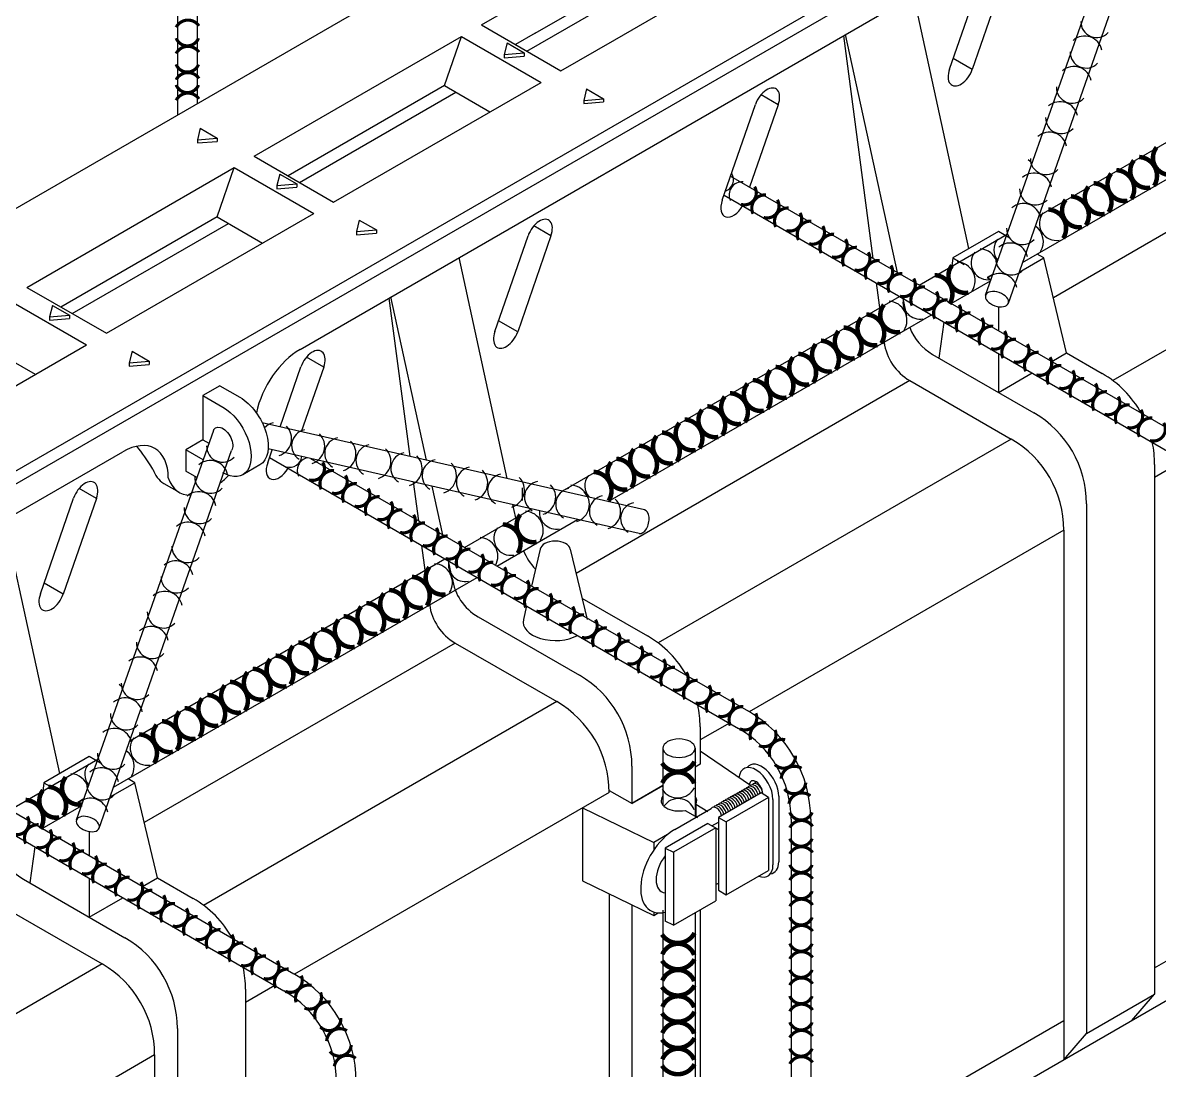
# Model space of a CAD drawing. Extents: x 134 to 282, y 157 to 239.
# Drawn here: x 247.58 to 269.23, y 201.89 to 221.85 of the extents above; entities that cross this region are included whole.
import ezdxf

# ---------------------------------------------------------------- set-up
doc = ezdxf.new("R2010")
doc.units = 0
doc.header["$LTSCALE"] = 0.75
doc.header["$MEASUREMENT"] = 0
doc.layers.get('0').update_dxf_attribs({"linetype": 'CONTINUOUS'})
for name, color, linetype in [('MATERIAL', 1, 'CONTINUOUS'), ('OBJECTS', 3, 'CONTINUOUS'), ('TRENCH', 4, 'CONTINUOUS')]:
    doc.layers.add(name, color=color, linetype=linetype)
doc.styles.add('STD', font='ITALICC')
doc.dimstyles.get("Standard").update_dxf_attribs({"dimtxt": 1.5, "dimasz": 1, "dimexe": 1, "dimexo": 0.125, "dimgap": 0.125, "dimtad": 0, "dimtih": 1, "dimtoh": 1, "dimdec": 4, "dimzin": 0, "dimdsep": 46, "dimlunit": 5, "dimtxsty": 'STD', "dimcen": 0.0625, "dimadec": 0, "dimazin": 0, "dimtfac": 1, "dimtdec": 4, "dimtofl": 0, "dimtmove": 0, "dimatfit": 3, "dimfxl": 0, "dimfrac": 2, "dimtolj": 1, "dimtzin": 0, "dimarcsym": 0})

msp = doc.modelspace()

# ---------------------------------------------------------------- linework, layer by layer
at = {"color": 7}
for p, q in [((260.486516, 207.727177), (260.386921, 207.669388)), ((259.77293, 207.314995), (259.183782, 206.973143)), ((259.774549, 207.314061), (259.1854, 206.972209))]:
    msp.add_line(p, q, dxfattribs=at)
at = {"layer": 'MATERIAL', "color": 7}
for p, q in [((250.523528, 222.630885), (250.523528, 220.089382)), ((250.898528, 222.630885), (250.898528, 220.305889)), ((261.063671, 218.927101), (270.062625, 213.731552)), ((260.938678, 218.566253), (269.875125, 213.406793)), ((252.278424, 213.566253), (261.214871, 208.406793)), ((253.062705, 213.546461), (261.402371, 208.731552)), ((243.743163, 208.927101), (252.742117, 203.731552)), ((243.61817, 208.566253), (252.554617, 203.406793)), ((262.214871, 206.674742), (262.214871, 181.812315)), ((262.589871, 206.674742), (262.589871, 181.812315))]:
    msp.add_line(p, q, dxfattribs=at)
for centre, radius, start, end in [((260.89292, 218.858389), 0.227263, 288.55571, 31.190866), ((261.28681, 218.56818), 0.252315, 86.195613, 205.224008), ((260.214871, 206.674742), 2.375, 0, 60), ((260.214871, 206.674742), 2, 0, 60), ((251.554617, 201.674742), 2.375, 0, 60), ((251.554617, 201.674742), 2, 0, 60)]:
    msp.add_arc(centre, radius, start, end, dxfattribs=at)
at = {"layer": 'OBJECTS', "color": 7}
for p, q in [((260.266313, 220.714382), (277.586822, 230.714382)), ((260.266313, 220.464382), (277.586822, 230.464382)), ((265.922839, 216.660524), (268.536399, 224.085006)), ((266.355804, 216.507295), (268.875845, 223.700309)), ((252.861725, 215.626841), (266.804877, 223.676924)), ((255.936186, 223.214382), (238.615678, 213.214382)), ((257.343478, 221.651882), (259.941554, 223.151882)), ((258.859022, 221.526882), (261.781858, 223.214382)), ((257.181098, 221.308132), (260.15806, 223.026882)), ((265.234647, 220.967643), (265.866654, 222.792211)), ((266.301218, 222.788935), (265.668174, 220.961459)), ((256.315073, 221.808132), (257.343478, 222.401882)), ((265.604263, 217.546249), (264.550652, 222.375446)), ((256.315073, 221.808132), (257.830617, 220.933132)), ((251.984946, 219.308132), (255.936186, 221.589382)), ((255.611427, 220.651882), (255.936186, 221.589382)), ((255.936186, 221.589382), (257.451731, 220.714382)), ((257.343478, 221.651882), (256.964592, 221.433132)), ((257.830617, 220.933132), (258.859022, 221.526882)), ((263.212059, 221.602609), (263.775825, 217.361238)), ((264.240489, 217.092964), (263.251614, 221.625446)), ((266.938335, 218.170029), (272.9419, 221.636189)), ((256.804341, 221.465612), (256.750214, 221.246862)), ((256.804341, 221.465612), (257.129101, 221.278112)), ((256.750214, 221.246862), (257.129101, 221.278112)), ((256.750214, 221.246862), (256.750214, 221.184362)), ((256.750214, 221.184362), (257.129101, 221.215612)), ((257.129101, 221.278112), (257.129101, 221.215612)), ((265.668174, 220.961459), (265.305113, 221.171073)), ((266.627789, 217.283628), (273.554272, 221.282636)), ((242.945805, 210.714382), (260.266313, 220.714382)), ((255.611427, 220.651882), (252.634465, 218.933132)), ((253.50049, 218.433132), (257.451731, 220.714382)), ((255.611427, 220.651882), (256.477452, 220.151882)), ((242.945805, 210.464382), (260.266313, 220.464382)), ((252.850971, 218.808132), (255.827933, 220.526882)), ((258.319885, 220.590612), (258.265759, 220.371862)), ((258.319885, 220.590612), (258.644645, 220.403112)), ((261.971091, 220.288935), (261.643188, 220.47825)), ((258.265759, 220.371862), (258.644645, 220.403112)), ((258.265759, 220.371862), (258.265759, 220.309362)), ((258.265759, 220.309362), (258.644645, 220.340612)), ((258.644645, 220.403112), (258.644645, 220.340612)), ((260.90452, 218.467643), (261.536527, 220.292211)), ((261.971091, 220.288935), (261.426735, 218.717485)), ((273.139348, 220.032132), (267.213635, 216.61092)), ((250.95867, 219.840612), (250.904543, 219.621862)), ((250.95867, 219.840612), (251.283429, 219.653112)), ((250.904543, 219.621862), (251.283429, 219.653112)), ((250.904543, 219.621862), (250.904543, 219.559362)), ((250.904543, 219.559362), (251.283429, 219.590612)), ((251.283429, 219.653112), (251.283429, 219.590612)), ((251.984946, 219.308132), (253.50049, 218.433132)), ((247.654819, 216.808132), (251.606059, 219.089382)), ((251.2813, 218.151882), (251.606059, 219.089382)), ((251.606059, 219.089382), (253.121604, 218.214382)), ((252.474214, 218.965612), (252.420087, 218.746862)), ((252.474214, 218.965612), (252.798974, 218.778112)), ((252.420087, 218.746862), (252.798974, 218.778112)), ((252.420087, 218.746862), (252.420087, 218.684362)), ((252.420087, 218.684362), (252.798974, 218.715612)), ((252.798974, 218.778112), (252.798974, 218.715612)), ((275.071277, 218.916733), (268.34494, 215.03328)), ((251.2813, 218.151882), (248.304338, 216.433132)), ((249.170363, 215.933132), (253.121604, 218.214382)), ((251.2813, 218.151882), (252.147325, 217.651882)), ((253.989758, 218.090612), (253.935632, 217.871862)), ((253.989758, 218.090612), (254.314518, 217.903112)), ((248.520844, 216.308132), (251.497806, 218.026882)), ((253.935632, 217.871862), (254.314518, 217.903112)), ((253.935632, 217.871862), (253.935632, 217.809362)), ((253.935632, 217.809362), (254.314518, 217.840612)), ((254.314518, 217.903112), (254.314518, 217.840612)), ((257.640964, 217.788935), (257.313061, 217.97825)), ((266.166112, 217.870632), (265.300086, 217.370632)), ((266.382618, 217.745632), (266.166112, 217.870632)), ((256.574393, 215.967643), (257.2064, 217.792211)), ((257.640964, 217.788935), (257.00792, 215.961459)), ((264.656646, 216.852695), (266.330724, 217.819225)), ((267.032137, 217.370632), (266.90531, 217.443856)), ((256.809099, 213.164603), (255.890398, 217.375446)), ((265.300086, 217.370632), (265.277781, 217.211308)), ((265.300086, 217.370632), (265.516593, 217.245632)), ((266.563472, 217.100049), (267.032137, 217.370632)), ((267.46515, 215.558132), (267.032137, 217.370632)), ((266.064067, 217.061717), (265.949605, 216.995632)), ((265.949605, 216.995632), (266.025399, 216.951873)), ((247.654819, 216.808132), (249.170363, 215.933132)), ((263.838165, 216.892233), (263.987813, 215.766396)), ((265.269018, 216.499142), (266.018315, 216.931749)), ((247.275932, 216.589382), (248.791477, 215.714382)), ((254.551805, 216.602609), (254.9526, 213.587312)), ((255.269971, 213.515049), (254.59136, 216.625446)), ((257.855866, 212.926263), (264.281646, 216.636189)), ((264.420825, 216.266396), (264.348576, 216.597547)), ((248.144087, 216.465612), (248.08996, 216.246862)), ((248.144087, 216.465612), (248.468847, 216.278112)), ((266.166112, 216.441065), (266.166112, 215.981205)), ((248.08996, 216.246862), (248.468847, 216.278112)), ((248.08996, 216.246862), (248.08996, 216.184362)), ((248.08996, 216.184362), (248.468847, 216.215612)), ((248.468847, 216.278112), (248.468847, 216.215612)), ((257.00792, 215.961459), (256.644859, 216.171073)), ((258.734214, 212.726271), (264.894018, 216.282636)), ((265.128789, 216.147091), (265.032929, 215.462376)), ((244.840236, 213.433132), (248.791477, 215.714382)), ((246.951173, 215.651882), (247.817198, 215.151882)), ((249.659631, 215.590612), (249.605505, 215.371862)), ((249.659631, 215.590612), (249.984391, 215.403112)), ((253.310837, 215.288935), (252.982934, 215.47825)), ((264.912107, 215.532132), (266.844036, 214.416733)), ((266.166112, 215.548192), (266.166112, 214.808132)), ((267.182022, 215.394669), (267.46515, 215.558132)), ((267.46515, 215.558132), (268.143074, 215.166733)), ((249.605505, 215.371862), (249.984391, 215.403112)), ((249.605505, 215.371862), (249.605505, 215.309362)), ((249.605505, 215.309362), (249.984391, 215.340612)), ((249.984391, 215.403112), (249.984391, 215.340612)), ((252.480677, 214.150148), (252.876273, 215.292211)), ((253.310837, 215.288935), (252.884506, 214.058199)), ((264.479094, 215.032132), (258.118488, 211.359835)), ((264.479094, 215.032132), (266.411023, 213.916733)), ((266.166112, 214.808132), (266.807022, 215.178162)), ((251.335427, 214.933132), (251.010667, 214.745632)), ((251.335427, 214.933132), (251.714313, 214.714382)), ((251.010667, 214.745632), (251.010667, 213.901882)), ((251.010667, 214.745632), (251.389553, 214.526882)), ((259.423843, 212.569248), (252.14105, 214.227478)), ((248.602331, 206.660524), (251.215891, 214.085006)), ((251.010667, 213.901882), (250.685907, 213.714382)), ((251.010667, 213.901882), (251.123003, 213.837025)), ((259.321588, 212.121497), (252.254033, 213.730571)), ((266.411023, 213.916733), (259.684686, 210.03328)), ((246.139274, 211.745632), (249.484368, 213.676924)), ((249.035295, 206.507295), (251.555337, 213.700309)), ((250.685907, 213.714382), (250.685907, 213.308132)), ((251.012804, 213.525648), (250.685907, 213.714382)), ((252.244266, 213.467643), (252.329398, 213.713413)), ((269.701453, 213.507062), (269.143074, 213.184682)), ((250.893423, 213.188323), (250.685907, 213.308132)), ((252.097045, 213.42647), (251.772286, 213.23897)), ((269.143074, 213.434682), (269.143074, 203.339382)), ((250.26539, 213.074204), (250.560674, 212.903722)), ((255.017177, 213.101485), (255.115571, 212.361238)), ((248.98071, 212.788935), (248.652807, 212.97825)), ((255.580235, 212.092964), (255.37813, 213.019306)), ((247.914139, 210.967643), (248.546146, 212.792211)), ((248.98071, 212.788935), (248.347666, 210.961459)), ((257.077872, 211.932688), (256.917251, 212.668894)), ((267.844036, 212.684682), (267.844036, 202.589382)), ((255.996392, 211.852695), (257.270708, 212.588422)), ((248.283755, 207.546249), (247.230144, 212.375446)), ((256.608764, 211.499142), (258.149078, 212.388443)), ((267.411023, 212.184682), (261.416199, 208.723568)), ((267.411023, 212.184682), (267.411023, 202.089382)), ((255.177911, 211.892233), (255.327558, 210.766396)), ((257.436491, 211.819889), (257.268362, 211.118323)), ((258.008237, 211.819889), (258.328958, 210.481589)), ((249.617827, 208.170029), (255.621392, 211.636189)), ((255.760571, 211.266396), (255.688322, 211.597547)), ((248.347666, 210.961459), (247.984605, 211.171073)), ((249.307281, 207.283628), (256.233764, 211.282636)), ((257.177204, 210.73794), (257.11577, 210.481589)), ((258.231243, 210.889331), (259.48282, 210.166733)), ((256.251853, 210.532132), (258.183782, 209.416733)), ((255.81884, 210.032132), (249.893127, 206.61092)), ((255.81884, 210.032132), (257.750769, 208.916733)), ((257.750769, 208.916733), (251.024432, 205.03328)), ((261.041199, 208.507062), (260.48282, 208.184682)), ((260.48282, 208.434682), (260.48282, 207.723143)), ((259.774549, 208.027963), (259.774549, 206.942274)), ((260.386921, 208.027963), (260.386921, 206.735427)), ((261.443542, 207.318652), (260.484898, 207.972757)), ((247.336138, 206.852695), (249.010216, 207.819225)), ((248.845603, 207.870632), (247.979578, 207.370632)), ((249.06211, 207.745632), (248.845603, 207.870632)), ((259.183782, 207.684682), (259.183782, 206.97127)), ((249.711629, 207.370632), (249.584802, 207.443856)), ((247.979578, 207.370632), (247.957273, 207.211308)), ((247.979578, 207.370632), (248.196084, 207.245632)), ((249.242964, 207.100049), (249.711629, 207.370632)), ((250.144642, 205.558132), (249.711629, 207.370632)), ((248.743559, 207.061717), (248.629097, 206.995632)), ((258.750769, 207.184682), (252.755945, 203.723568)), ((258.750769, 207.223143), (259.1854, 206.972209)), ((261.645529, 207.180831), (260.830995, 206.71056)), ((261.783373, 207.086777), (260.98137, 206.62374)), ((261.783373, 207.086777), (261.645529, 207.180831)), ((261.676541, 207.166141), (261.676541, 207.159672)), ((261.783373, 207.086777), (261.783373, 205.697667)), ((261.871396, 207.053641), (261.871396, 205.803641)), ((261.97965, 207.116141), (261.97965, 205.866141)), ((247.94851, 206.499142), (248.697807, 206.931749)), ((248.629097, 206.995632), (248.704891, 206.951873)), ((258.242598, 206.893158), (258.242598, 205.504048)), ((258.242598, 206.893158), (259.59875, 206.230641)), ((259.999752, 206.478652), (260.695788, 206.880509)), ((260.199205, 206.843805), (260.431612, 206.709625)), ((260.399706, 206.959564), (260.399706, 206.728046)), ((260.399706, 206.959564), (260.632112, 206.825384)), ((260.630494, 206.594801), (259.815959, 206.124529)), ((260.630494, 206.594801), (260.830995, 206.479041)), ((260.709394, 206.549248), (260.830995, 206.619454)), ((260.830995, 206.71056), (260.98137, 206.62374)), ((260.830995, 206.71056), (260.830995, 205.321449)), ((260.98137, 206.62374), (260.98137, 205.23463)), ((248.845603, 206.441065), (248.845603, 205.981205)), ((259.86429, 206.383951), (259.59875, 206.230641)), ((260.780869, 206.507981), (259.978866, 206.044944)), ((260.780869, 206.507981), (260.780869, 205.118871)), ((247.808281, 206.147091), (247.712421, 205.462376)), ((259.59875, 206.230641), (259.59875, 206.087131)), ((259.815959, 206.124529), (259.815959, 204.735418)), ((259.815959, 206.124529), (259.978866, 206.044944)), ((259.978866, 206.044944), (259.978866, 204.655834)), ((247.591599, 205.532132), (249.523528, 204.416733)), ((248.845603, 205.548192), (248.845603, 204.808132)), ((249.861514, 205.394669), (250.144642, 205.558132)), ((250.144642, 205.558132), (250.822566, 205.166733)), ((258.242598, 205.504048), (259.59875, 204.841531)), ((260.98137, 205.23463), (261.783373, 205.697667)), ((260.780869, 205.429631), (260.830995, 205.45857)), ((260.830995, 205.321449), (260.98137, 205.23463)), ((248.845603, 204.808132), (249.486514, 205.178162)), ((258.750769, 205.255649), (258.750769, 197.089382)), ((259.978866, 204.655834), (260.780869, 205.118871)), ((247.158586, 205.032132), (249.090515, 203.916733)), ((259.183782, 205.044111), (259.183782, 197.589382)), ((259.59875, 204.907136), (259.59875, 204.841531)), ((259.59875, 204.841531), (259.684293, 204.890919)), ((259.774549, 204.94116), (259.774549, 186.618499)), ((260.386921, 204.889556), (260.386921, 186.618499)), ((260.48282, 204.944923), (260.48282, 198.339382)), ((259.978866, 204.655834), (259.815959, 204.735418)), ((269.143074, 203.842076), (270.875125, 204.842076)), ((270.875125, 204.089382), (262.589871, 199.305889)), ((249.090515, 203.916733), (242.364178, 200.03328)), ((252.380945, 203.507062), (251.822566, 203.184682)), ((251.822566, 203.434682), (251.822566, 193.339382)), ((267.844036, 202.589382), (269.143074, 203.339382)), ((268.710061, 202.839382), (269.143074, 203.339382)), ((250.523528, 202.684682), (250.523528, 192.589382)), ((262.589871, 200.058583), (267.411023, 202.842076)), ((267.411023, 202.089382), (267.844036, 202.589382)), ((250.090515, 202.184682), (244.095691, 198.723568)), ((250.090515, 202.184682), (250.090515, 192.089382))]:
    msp.add_line(p, q, dxfattribs=at)
for points, const_width in [([(250.934282, 221.789301, 0.571711), (250.50019, 221.763349, 0.509663)], 0.060136), ([(250.925552, 221.555867, -0.688836), (250.500875, 221.557486, -0.509663)], 0.060136), ([(250.934282, 221.289301, 0.571711), (250.50019, 221.263349, 0.509663)], 0.060136), ([(250.925552, 221.055867, -0.688836), (250.500875, 221.057486, -0.509663)], 0.060136), ([(250.934282, 220.789301, 0.571711), (250.50019, 220.763349, 0.509663)], 0.060136), ([(250.925552, 220.664863, -0.688836), (250.500875, 220.666482, -0.509663)], 0.060136), ([(250.934282, 220.398298, 0.571711), (250.50019, 220.372345, 0.509663)], 0.060136), ([(269.179915, 219.476393, 0.688836), (269.491682, 218.958127, 0.509663)], 0.085644), ([(268.746903, 219.226393, 0.688836), (269.058669, 218.708127, 0.509663)], 0.085644), ([(268.847495, 219.292622, -0.571711), (269.132405, 218.742726, -0.509663)], 0.085644), ([(268.31389, 218.976393, 0.688836), (268.625657, 218.458127, 0.509663)], 0.085644), ([(268.414482, 219.042622, -0.571711), (268.699392, 218.492726, -0.509663)], 0.085644), ([(261.520344, 218.726087, -0.688836), (261.259294, 218.391116, -0.509663)], 0.060136), ([(267.880877, 218.726393, 0.688836), (268.192644, 218.208127, 0.509663)], 0.085644), ([(267.981469, 218.792622, -0.571711), (268.26638, 218.242726, -0.509663)], 0.085644), ([(261.736564, 218.569939, 0.571711), (261.491567, 218.210654, 0.509663)], 0.060136), ([(261.953357, 218.476087, -0.688836), (261.692307, 218.141116, -0.509663)], 0.060136), ([(267.447864, 218.476393, 0.688836), (267.759631, 217.958127, 0.509663)], 0.085644), ([(267.548457, 218.542622, -0.571711), (267.833367, 217.992726, -0.509663)], 0.085644), ([(262.169577, 218.319939, 0.571711), (261.92458, 217.960654, 0.509663)], 0.060136), ([(267.115444, 218.292622, -0.571711), (267.400354, 217.742726, -0.509663)], 0.085644), ([(262.38637, 218.226087, -0.688836), (262.12532, 217.891116, -0.509663)], 0.060136), ([(262.60259, 218.069939, 0.571711), (262.357592, 217.710654, 0.509663)], 0.060136), ([(262.819383, 217.976087, -0.688836), (262.558332, 217.641116, -0.509663)], 0.060136), ([(263.035602, 217.819939, 0.571711), (262.790605, 217.460654, 0.509663)], 0.060136), ([(263.252395, 217.726087, -0.688836), (262.991345, 217.391116, -0.509663)], 0.060136), ([(263.468615, 217.569939, 0.571711), (263.223618, 217.210654, 0.509663)], 0.060136), ([(263.685408, 217.476087, -0.688836), (263.424358, 217.141116, -0.509663)], 0.060136), ([(263.901628, 217.319939, 0.571711), (263.65663, 216.960654, 0.509663)], 0.060136), ([(264.118421, 217.226087, -0.688836), (263.85737, 216.891116, -0.509663)], 0.060136), ([(265.282801, 217.226393, 0.688836), (265.594568, 216.708127, 0.509663)], 0.085644), ([(264.334641, 217.069939, 0.571711), (264.089643, 216.710654, 0.509663)], 0.060136), ([(264.551433, 216.976087, -0.688836), (264.290383, 216.641116, -0.509663)], 0.060136), ([(264.95038, 217.042622, -0.571711), (265.235291, 216.492726, -0.509663)], 0.085644), ([(264.767653, 216.819939, 0.571711), (264.522656, 216.460654, 0.509663)], 0.060136), ([(264.984446, 216.726087, -0.688836), (264.723396, 216.391116, -0.509663)], 0.060136), ([(265.200666, 216.569939, 0.571711), (264.955668, 216.210654, 0.509663)], 0.060136), ([(263.651342, 216.292622, -0.571711), (263.936253, 215.742726, -0.509663)], 0.085644), ([(263.983763, 216.476393, 0.688836), (264.29553, 215.958127, 0.509663)], 0.085644), ([(265.417459, 216.476087, -0.688836), (265.156408, 216.141116, -0.509663)], 0.060136), ([(265.633679, 216.319939, 0.571711), (265.388681, 215.960654, 0.509663)], 0.060136), ([(263.55075, 216.226393, 0.688836), (263.862517, 215.708127, 0.509663)], 0.085644), ([(265.850471, 216.226087, -0.688836), (265.589421, 215.891116, -0.509663)], 0.060136), ([(263.117737, 215.976393, 0.688836), (263.429504, 215.458127, 0.509663)], 0.085644), ([(263.21833, 216.042622, -0.571711), (263.50324, 215.492726, -0.509663)], 0.085644), ([(266.066691, 216.069939, 0.571711), (265.821694, 215.710654, 0.509663)], 0.060136), ([(266.283484, 215.976087, -0.688836), (266.022434, 215.641116, -0.509663)], 0.060136), ([(262.684725, 215.726393, 0.688836), (262.996491, 215.208127, 0.509663)], 0.085644), ([(262.785317, 215.792622, -0.571711), (263.070227, 215.242726, -0.509663)], 0.085644), ([(266.499704, 215.819939, 0.571711), (266.254707, 215.460654, 0.509663)], 0.060136), ([(266.716497, 215.726087, -0.688836), (266.455447, 215.391116, -0.509663)], 0.060136), ([(262.251712, 215.476393, 0.688836), (262.563479, 214.958127, 0.509663)], 0.085644), ([(262.352304, 215.542622, -0.571711), (262.637214, 214.992726, -0.509663)], 0.085644), ([(266.932717, 215.569939, 0.571711), (266.687719, 215.210654, 0.509663)], 0.060136), ([(267.14951, 215.476087, -0.688836), (266.888459, 215.141116, -0.509663)], 0.060136), ([(261.818699, 215.226393, 0.688836), (262.130466, 214.708127, 0.509663)], 0.085644), ([(261.919292, 215.292622, -0.571711), (262.204202, 214.742726, -0.509663)], 0.085644), ([(267.365729, 215.319939, 0.571711), (267.120732, 214.960654, 0.509663)], 0.060136), ([(267.582522, 215.226087, -0.688836), (267.321472, 214.891116, -0.509663)], 0.060136), ([(261.486279, 215.042622, -0.571711), (261.771189, 214.492726, -0.509663)], 0.085644), ([(267.798742, 215.069939, 0.571711), (267.553745, 214.710654, 0.509663)], 0.060136), ([(261.053266, 214.792622, -0.571711), (261.338176, 214.242726, -0.509663)], 0.085644), ([(261.385687, 214.976393, 0.688836), (261.697453, 214.458127, 0.509663)], 0.085644), ([(268.015535, 214.976087, -0.688836), (267.754485, 214.641116, -0.509663)], 0.060136), ([(268.231755, 214.819939, 0.571711), (267.986757, 214.460654, 0.509663)], 0.060136), ([(260.952674, 214.726393, 0.688836), (261.264441, 214.208127, 0.509663)], 0.085644), ([(268.448548, 214.726087, -0.688836), (268.187497, 214.391116, -0.509663)], 0.060136), ([(268.664768, 214.569939, 0.571711), (268.41977, 214.210654, 0.509663)], 0.060136), ([(260.519661, 214.476393, 0.688836), (260.831428, 213.958127, 0.509663)], 0.085644), ([(260.620253, 214.542622, -0.571711), (260.905164, 213.992726, -0.509663)], 0.085644), ([(268.88156, 214.476087, -0.688836), (268.62051, 214.141116, -0.509663)], 0.060136), ([(260.086649, 214.226393, 0.688836), (260.398415, 213.708127, 0.509663)], 0.085644), ([(260.187241, 214.292622, -0.571711), (260.472151, 213.742726, -0.509663)], 0.085644), ([(269.09778, 214.319939, 0.571711), (268.852783, 213.960654, 0.509663)], 0.060136), ([(269.314573, 214.226087, -0.688836), (269.053523, 213.891116, -0.509663)], 0.060136), ([(259.653636, 213.976393, 0.688836), (259.965403, 213.458127, 0.509663)], 0.085644), ([(259.754228, 214.042622, -0.571711), (260.039138, 213.492726, -0.509663)], 0.085644), ([(259.220623, 213.726393, 0.688836), (259.53239, 213.208127, 0.509663)], 0.085644), ([(259.321215, 213.792622, -0.571711), (259.606126, 213.242726, -0.509663)], 0.085644), ([(253.293103, 213.476087, -0.688836), (253.032053, 213.141116, -0.509663)], 0.060136), ([(258.78761, 213.476393, 0.688836), (259.099377, 212.958127, 0.509663)], 0.085644), ([(258.888203, 213.542622, -0.571711), (259.173113, 212.992726, -0.509663)], 0.085644), ([(253.509323, 213.319939, 0.571711), (253.264326, 212.960654, 0.509663)], 0.060136), ([(258.45519, 213.292622, -0.571711), (258.7401, 212.742726, -0.509663)], 0.085644), ([(253.726116, 213.226087, -0.688836), (253.465066, 212.891116, -0.509663)], 0.060136), ([(253.942336, 213.069939, 0.571711), (253.697338, 212.710654, 0.509663)], 0.060136), ([(254.159129, 212.976087, -0.688836), (253.898078, 212.641116, -0.509663)], 0.060136), ([(254.375348, 212.819939, 0.571711), (254.130351, 212.460654, 0.509663)], 0.060136), ([(254.592141, 212.726087, -0.688836), (254.331091, 212.391116, -0.509663)], 0.060136), ([(254.808361, 212.569939, 0.571711), (254.563364, 212.210654, 0.509663)], 0.060136), ([(255.025154, 212.476087, -0.688836), (254.764104, 212.141116, -0.509663)], 0.060136), ([(257.05556, 212.476393, 0.688836), (257.367326, 211.958127, 0.509663)], 0.085644), ([(255.241374, 212.319939, 0.571711), (254.996376, 211.960654, 0.509663)], 0.060136), ([(255.458167, 212.226087, -0.688836), (255.197116, 211.891116, -0.509663)], 0.060136), ([(256.723139, 212.292622, -0.571711), (257.008049, 211.742726, -0.509663)], 0.085644), ([(255.674387, 212.069939, 0.571711), (255.429389, 211.710654, 0.509663)], 0.060136), ([(255.891179, 211.976087, -0.688836), (255.630129, 211.641116, -0.509663)], 0.060136), ([(256.107399, 211.819939, 0.571711), (255.862402, 211.460654, 0.509663)], 0.060136), ([(256.324192, 211.726087, -0.688836), (256.063142, 211.391116, -0.509663)], 0.060136), ([(256.540412, 211.569939, 0.571711), (256.295414, 211.210654, 0.509663)], 0.060136), ([(255.323509, 211.476393, 0.688836), (255.635276, 210.958127, 0.509663)], 0.085644), ([(256.757205, 211.476087, -0.688836), (256.496154, 211.141116, -0.509663)], 0.060136), ([(256.973425, 211.319939, 0.571711), (256.728427, 210.960654, 0.509663)], 0.060136), ([(254.890496, 211.226393, 0.688836), (255.202263, 210.708127, 0.509663)], 0.085644), ([(254.991088, 211.292622, -0.571711), (255.275999, 210.742726, -0.509663)], 0.085644), ([(257.190217, 211.226087, -0.688836), (256.929167, 210.891116, -0.509663)], 0.060136), ([(254.457483, 210.976393, 0.688836), (254.76925, 210.458127, 0.509663)], 0.085644), ([(254.558076, 211.042622, -0.571711), (254.842986, 210.492726, -0.509663)], 0.085644), ([(257.406437, 211.069939, 0.571711), (257.16144, 210.710654, 0.509663)], 0.060136), ([(257.62323, 210.976087, -0.688836), (257.36218, 210.641116, -0.509663)], 0.060136), ([(254.024471, 210.726393, 0.688836), (254.336237, 210.208127, 0.509663)], 0.085644), ([(254.125063, 210.792622, -0.571711), (254.409973, 210.242726, -0.509663)], 0.085644), ([(257.83945, 210.819939, 0.571711), (257.594453, 210.460654, 0.509663)], 0.060136), ([(258.056243, 210.726087, -0.688836), (257.795193, 210.391116, -0.509663)], 0.060136), ([(253.591458, 210.476393, 0.688836), (253.903225, 209.958127, 0.509663)], 0.085644), ([(253.69205, 210.542622, -0.571711), (253.97696, 209.992726, -0.509663)], 0.085644), ([(258.272463, 210.569939, 0.571711), (258.027465, 210.210654, 0.509663)], 0.060136), ([(258.489256, 210.476087, -0.688836), (258.228205, 210.141116, -0.509663)], 0.060136), ([(253.158445, 210.226393, 0.688836), (253.470212, 209.708127, 0.509663)], 0.085644), ([(253.259038, 210.292622, -0.571711), (253.543948, 209.742726, -0.509663)], 0.085644), ([(258.705475, 210.319939, 0.571711), (258.460478, 209.960654, 0.509663)], 0.060136), ([(252.826025, 210.042622, -0.571711), (253.110935, 209.492726, -0.509663)], 0.085644), ([(258.922268, 210.226087, -0.688836), (258.661218, 209.891116, -0.509663)], 0.060136), ([(259.138488, 210.069939, 0.571711), (258.893491, 209.710654, 0.509663)], 0.060136), ([(252.393012, 209.792622, -0.571711), (252.677922, 209.242726, -0.509663)], 0.085644), ([(252.725433, 209.976393, 0.688836), (253.037199, 209.458127, 0.509663)], 0.085644), ([(259.355281, 209.976087, -0.688836), (259.094231, 209.641116, -0.509663)], 0.060136), ([(259.571501, 209.819939, 0.571711), (259.326503, 209.460654, 0.509663)], 0.060136), ([(252.29242, 209.726393, 0.688836), (252.604187, 209.208127, 0.509663)], 0.085644), ([(259.788294, 209.726087, -0.688836), (259.527243, 209.391116, -0.509663)], 0.060136), ([(251.859407, 209.476393, 0.688836), (252.171174, 208.958127, 0.509663)], 0.085644), ([(251.959999, 209.542622, -0.571711), (252.24491, 208.992726, -0.509663)], 0.085644), ([(260.004514, 209.569939, 0.571711), (259.759516, 209.210654, 0.509663)], 0.060136), ([(260.221306, 209.476087, -0.688836), (259.960256, 209.141116, -0.509663)], 0.060136), ([(251.426394, 209.226393, 0.688836), (251.738161, 208.708127, 0.509663)], 0.085644), ([(251.526987, 209.292622, -0.571711), (251.811897, 208.742726, -0.509663)], 0.085644), ([(260.437526, 209.319939, 0.571711), (260.192529, 208.960654, 0.509663)], 0.060136), ([(260.654319, 209.226087, -0.688836), (260.393269, 208.891116, -0.509663)], 0.060136), ([(250.993382, 208.976393, 0.688836), (251.305149, 208.458127, 0.509663)], 0.085644), ([(251.093974, 209.042622, -0.571711), (251.378884, 208.492726, -0.509663)], 0.085644), ([(260.870539, 209.069939, 0.571711), (260.625541, 208.710654, 0.509663)], 0.060136), ([(261.087332, 208.976087, -0.688836), (260.826281, 208.641116, -0.509663)], 0.060136), ([(250.560369, 208.726393, 0.688836), (250.872136, 208.208127, 0.509663)], 0.085644), ([(250.660961, 208.792622, -0.571711), (250.945871, 208.242726, -0.509663)], 0.085644), ([(261.303552, 208.819939, 0.571711), (261.058554, 208.460654, 0.509663)], 0.060136), ([(250.227949, 208.542622, -0.571711), (250.512859, 207.992726, -0.509663)], 0.085644), ([(261.544373, 208.693783, -0.688836), (261.240485, 208.397126, -0.509663)], 0.060136), ([(261.73753, 208.50987, 0.571711), (261.446265, 208.186955, 0.509663)], 0.060136), ([(249.794936, 208.292622, -0.571711), (250.079846, 207.742726, -0.509663)], 0.085644), ([(250.127356, 208.476393, 0.688836), (250.439123, 207.958127, 0.509663)], 0.085644), ([(261.91028, 208.374999, -0.688836), (261.606392, 208.078343, -0.509663)], 0.060136), ([(262.103437, 208.191087, 0.571711), (261.812172, 207.868172, 0.509663)], 0.060136), ([(262.299207, 207.885486, -0.688836), (261.909953, 207.715679, -0.509663)], 0.060136), ([(259.756935, 207.744822, 0.571711), (260.375614, 207.773031, 0.509663)], 0.085644), ([(262.414712, 207.645087, 0.571711), (262.027963, 207.446252, 0.509663)], 0.060136), ([(248.395306, 207.476393, 0.688836), (248.707072, 206.958127, 0.509663)], 0.085644), ([(259.763995, 207.365052, -0.688836), (260.36871, 207.354187, -0.509663)], 0.085644), ([(247.962293, 207.226393, 0.688836), (248.27406, 206.708127, 0.509663)], 0.085644), ([(248.062885, 207.292622, -0.571711), (248.347795, 206.742726, -0.509663)], 0.085644), ([(262.495449, 207.372503, -0.688836), (262.088934, 207.249625, -0.509663)], 0.060136), ([(247.629872, 207.042622, -0.571711), (247.914783, 206.492726, -0.509663)], 0.085644), ([(262.581897, 207.120193, 0.571711), (262.174459, 206.968195, 0.509663)], 0.060136), ([(262.616895, 206.805867, -0.688836), (262.192218, 206.807486, -0.509663)], 0.060136), ([(247.663938, 206.726087, -0.688836), (247.402888, 206.391116, -0.509663)], 0.060136), ([(247.880158, 206.569939, 0.571711), (247.63516, 206.210654, 0.509663)], 0.060136), ([(262.625625, 206.539301, 0.571711), (262.191533, 206.513349, 0.509663)], 0.060136), ([(248.096951, 206.476087, -0.688836), (247.8359, 206.141116, -0.509663)], 0.060136), ([(248.313171, 206.319939, 0.571711), (248.068173, 205.960654, 0.509663)], 0.060136), ([(248.529963, 206.226087, -0.688836), (248.268913, 205.891116, -0.509663)], 0.060136), ([(262.625625, 206.039301, 0.571711), (262.191533, 206.013349, 0.509663)], 0.060136), ([(262.616895, 206.305867, -0.688836), (262.192218, 206.307486, -0.509663)], 0.060136), ([(248.746183, 206.069939, 0.571711), (248.501186, 205.710654, 0.509663)], 0.060136), ([(248.962976, 205.976087, -0.688836), (248.701926, 205.641116, -0.509663)], 0.060136), ([(249.179196, 205.819939, 0.571711), (248.934199, 205.460654, 0.509663)], 0.060136), ([(249.395989, 205.726087, -0.688836), (249.134939, 205.391116, -0.509663)], 0.060136), ([(262.616895, 205.805867, -0.688836), (262.192218, 205.807486, -0.509663)], 0.060136), ([(249.612209, 205.569939, 0.571711), (249.367211, 205.210654, 0.509663)], 0.060136), ([(249.829001, 205.476087, -0.688836), (249.567951, 205.141116, -0.509663)], 0.060136), ([(262.625625, 205.539301, 0.571711), (262.191533, 205.513349, 0.509663)], 0.060136), ([(250.045221, 205.319939, 0.571711), (249.800224, 204.960654, 0.509663)], 0.060136), ([(262.616895, 205.305867, -0.688836), (262.192218, 205.307486, -0.509663)], 0.060136), ([(250.262014, 205.226087, -0.688836), (250.000964, 204.891116, -0.509663)], 0.060136), ([(250.478234, 205.069939, 0.571711), (250.233237, 204.710654, 0.509663)], 0.060136), ([(262.625625, 205.039301, 0.571711), (262.191533, 205.013349, 0.509663)], 0.060136), ([(250.695027, 204.976087, -0.688836), (250.433977, 204.641116, -0.509663)], 0.060136), ([(250.911247, 204.819939, 0.571711), (250.666249, 204.460654, 0.509663)], 0.060136), ([(251.12804, 204.726087, -0.688836), (250.866989, 204.391116, -0.509663)], 0.060136), ([(262.625625, 204.539301, 0.571711), (262.191533, 204.513349, 0.509663)], 0.060136), ([(262.616895, 204.805867, -0.688836), (262.192218, 204.807486, -0.509663)], 0.060136), ([(251.34426, 204.569939, 0.571711), (251.099262, 204.210654, 0.509663)], 0.060136), ([(251.561052, 204.476087, -0.688836), (251.300002, 204.141116, -0.509663)], 0.060136), ([(259.756935, 204.479558, 0.571711), (260.375614, 204.507766, 0.509663)], 0.085644), ([(251.777272, 204.319939, 0.571711), (251.532275, 203.960654, 0.509663)], 0.060136), ([(251.994065, 204.226087, -0.688836), (251.733015, 203.891116, -0.509663)], 0.060136), ([(259.763995, 204.099787, -0.688836), (260.36871, 204.088923, -0.509663)], 0.085644), ([(262.616895, 204.305867, -0.688836), (262.192218, 204.307486, -0.509663)], 0.060136), ([(252.210285, 204.069939, 0.571711), (251.965287, 203.710654, 0.509663)], 0.060136), ([(252.427078, 203.976087, -0.688836), (252.166027, 203.641116, -0.509663)], 0.060136), ([(259.756935, 203.979558, 0.571711), (260.375614, 204.007766, 0.509663)], 0.085644), ([(262.625625, 204.039301, 0.571711), (262.191533, 204.013349, 0.509663)], 0.060136), ([(252.643298, 203.819939, 0.571711), (252.3983, 203.460654, 0.509663)], 0.060136), ([(259.763995, 203.599787, -0.688836), (260.36871, 203.588923, -0.509663)], 0.085644), ([(262.616895, 203.805867, -0.688836), (262.192218, 203.807486, -0.509663)], 0.060136), ([(252.884119, 203.693783, -0.688836), (252.580231, 203.397126, -0.509663)], 0.060136), ([(253.077276, 203.50987, 0.571711), (252.786011, 203.186955, 0.509663)], 0.060136), ([(259.756935, 203.479558, 0.571711), (260.375614, 203.507766, 0.509663)], 0.085644), ([(262.625625, 203.539301, 0.571711), (262.191533, 203.513349, 0.509663)], 0.060136), ([(253.250026, 203.374999, -0.688836), (252.946138, 203.078343, -0.509663)], 0.060136), ([(259.763995, 203.099787, -0.688836), (260.36871, 203.088923, -0.509663)], 0.085644), ([(262.616895, 203.305867, -0.688836), (262.192218, 203.307486, -0.509663)], 0.060136), ([(253.443183, 203.191087, 0.571711), (253.151918, 202.868172, 0.509663)], 0.060136), ([(262.625625, 203.039301, 0.571711), (262.191533, 203.013349, 0.509663)], 0.060136), ([(253.638953, 202.885486, -0.688836), (253.249699, 202.715679, -0.509663)], 0.060136), ([(259.756935, 202.979558, 0.571711), (260.375614, 203.007766, 0.509663)], 0.085644), ([(253.754458, 202.645087, 0.571711), (253.367709, 202.446252, 0.509663)], 0.060136), ([(259.763995, 202.599787, -0.688836), (260.36871, 202.588923, -0.509663)], 0.085644), ([(262.625625, 202.539301, 0.571711), (262.191533, 202.513349, 0.509663)], 0.060136), ([(262.616895, 202.805867, -0.688836), (262.192218, 202.807486, -0.509663)], 0.060136), ([(259.756935, 202.479558, 0.571711), (260.375614, 202.507766, 0.509663)], 0.085644), ([(253.835195, 202.372503, -0.688836), (253.42868, 202.249625, -0.509663)], 0.060136), ([(259.763995, 202.099787, -0.688836), (260.36871, 202.088923, -0.509663)], 0.085644), ([(262.616895, 202.305867, -0.688836), (262.192218, 202.307486, -0.509663)], 0.060136), ([(253.921643, 202.120193, 0.571711), (253.514205, 201.968195, 0.509663)], 0.060136), ([(259.756935, 201.979558, 0.571711), (260.375614, 202.007766, 0.509663)], 0.085644), ([(262.625625, 202.039301, 0.571711), (262.191533, 202.013349, 0.509663)], 0.060136)]:
    msp.add_lwpolyline(points, format="xyb", dxfattribs=dict(at, const_width=const_width))
for centre, radius, start, end in [((268.039747, 221.869811), 0.30233, 178.660576, 316.902428), ((267.809998, 221.260848), 0.335657, 11.907176, 130.93557), ((267.834416, 221.289629), 0.30233, 178.660576, 316.902428), ((267.604668, 220.680666), 0.335657, 11.907176, 130.93557), ((267.572327, 220.619804), 0.30233, 178.660576, 316.902428), ((267.342578, 220.010842), 0.335657, 11.907176, 130.93557), ((267.366996, 220.039622), 0.30233, 178.660576, 316.902428), ((267.137248, 219.43066), 0.335657, 11.907176, 130.93557), ((267.077411, 219.259907), 0.30233, 178.660576, 316.902428), ((266.847663, 218.650944), 0.335657, 11.907176, 130.93557), ((266.872081, 218.679725), 0.30233, 178.660576, 316.902428), ((266.642332, 218.070762), 0.335657, 11.907176, 130.93557), ((267.26958, 218.026721), 0.32366, 141.908379, 280.150231), ((266.623738, 217.927482), 0.30233, 178.660576, 316.902428), ((266.663022, 217.683809), 0.359337, 327.875237, 54.689295), ((266.403555, 217.526721), 0.32366, 141.908379, 219.787195), ((266.39399, 217.318519), 0.335657, 11.907176, 130.93557), ((265.970542, 217.276721), 0.32366, 141.908379, 280.150231), ((265.796996, 217.183809), 0.359337, 16.130018, 86.903631), ((265.363983, 216.933809), 0.359337, 327.875237, 86.903631), ((266.418408, 217.3473), 0.30233, 178.660576, 316.902428), ((266.188659, 216.738337), 0.335657, 11.907176, 130.93557), ((264.064945, 216.183809), 0.359337, 327.875237, 86.903631), ((264.671504, 216.526721), 0.32366, 168.020527, 280.150231), ((265.412107, 216.398158), 1, 200.851204, 240), ((264.979094, 215.898158), 1, 187.571416, 240), ((267.143074, 213.434682), 2, 29.141462, 60), ((265.844036, 212.684682), 2, 360, 60), ((252.40772, 213.929996), 0.30233, 100.743985, 138.076929), ((252.36534, 213.925913), 0.335657, 286.710843, 45.739237), ((253.002717, 213.794113), 0.30233, 100.743985, 238.985838), ((252.995358, 213.77659), 0.335657, 286.710843, 45.739237), ((253.632735, 213.644791), 0.30233, 100.743985, 238.985838), ((251.381794, 213.782344), 0.30233, 178.660576, 316.902428), ((253.590354, 213.640707), 0.335657, 286.710843, 45.739237), ((254.227731, 213.508908), 0.30233, 100.743985, 238.985838), ((254.256052, 213.491385), 0.335657, 286.710843, 45.739237), ((265.411023, 212.184682), 2, 360, 60), ((267.143074, 213.434682), 2, 360, 12.13937), ((251.152045, 213.173382), 0.335657, 11.907176, 130.93557), ((252.665679, 213.608389), 0.227263, 252.949013, 354.1882), ((253.059569, 213.31818), 0.252315, 104.931197, 205.224008), ((254.893429, 213.359586), 0.30233, 100.743985, 238.985838), ((254.851049, 213.355502), 0.335657, 286.710843, 45.739237), ((255.488425, 213.223703), 0.30233, 100.743985, 238.985838), ((255.504854, 213.218063), 0.335657, 286.710843, 45.739237), ((256.142231, 213.086264), 0.30233, 100.743985, 238.985838), ((256.09985, 213.08218), 0.335657, 286.710843, 45.739237), ((251.159163, 213.188499), 0.30233, 178.660576, 316.902428), ((256.737227, 212.950381), 0.30233, 100.743985, 238.985838), ((256.801228, 212.944741), 0.335657, 286.710843, 45.739237), ((257.438605, 212.812942), 0.30233, 100.743985, 238.985838), ((258.609326, 213.026721), 0.32366, 141.908379, 222.203548), ((250.929415, 212.579536), 0.335657, 11.907176, 130.93557), ((257.396225, 212.808858), 0.335657, 286.710843, 45.739237), ((258.033601, 212.677059), 0.30233, 100.743985, 238.985838), ((258.002767, 212.683809), 0.359337, 21.7231, 86.903631), ((258.038136, 212.671419), 0.335657, 286.710843, 45.739237), ((258.675512, 212.53962), 0.30233, 100.743985, 238.985838), ((258.633132, 212.535537), 0.335657, 286.710843, 45.739237), ((259.270509, 212.403737), 0.30233, 100.743985, 238.985838), ((250.953833, 212.608317), 0.30233, 178.660576, 316.902428), ((257.136742, 212.183809), 0.359337, 327.875237, 86.903631), ((257.743301, 212.526721), 0.32366, 175.121228, 280.150231), ((250.724084, 211.999354), 0.335657, 11.907176, 130.93557), ((256.877275, 212.026721), 0.32366, 141.908379, 280.150231), ((256.270717, 211.683809), 0.359337, 331.450733, 86.903631), ((250.719239, 211.869811), 0.30233, 178.660576, 316.902428), ((258.054889, 212.145849), 1, 200.619071, 224.827756), ((250.48949, 211.260848), 0.335657, 11.907176, 130.93557), ((256.01125, 211.526721), 0.32366, 168.020527, 280.150231), ((255.404691, 211.183809), 0.359337, 327.875237, 86.903631), ((250.513908, 211.289629), 0.30233, 178.660576, 316.902428), ((256.751853, 211.398158), 1, 187.571416, 240), ((250.28416, 210.680666), 0.335657, 11.907176, 130.93557), ((256.31884, 210.898158), 1, 187.571416, 240), ((250.251819, 210.619804), 0.30233, 178.660576, 316.902428), ((250.02207, 210.010842), 0.335657, 11.907176, 130.93557), ((250.046488, 210.039622), 0.30233, 178.660576, 316.902428), ((258.48282, 208.434682), 2, 29.141462, 60), ((249.81674, 209.43066), 0.335657, 11.907176, 130.93557), ((257.183782, 207.684682), 2, 360, 60), ((249.756903, 209.259907), 0.30233, 178.660576, 316.902428), ((249.527155, 208.650944), 0.335657, 11.907176, 130.93557), ((256.750769, 207.184682), 2, 360, 60), ((258.48282, 208.434682), 2, 360, 12.13937), ((249.551572, 208.679725), 0.30233, 178.660576, 316.902428), ((249.321824, 208.070762), 0.335657, 11.907176, 130.93557), ((249.949072, 208.026721), 0.32366, 141.908379, 280.150231), ((249.30323, 207.927482), 0.30233, 178.660576, 316.902428), ((249.342513, 207.683809), 0.359337, 327.875237, 54.689295), ((249.083047, 207.526721), 0.32366, 141.908379, 219.787195), ((248.476488, 207.183809), 0.359337, 16.130018, 86.903631), ((249.073482, 207.318519), 0.335657, 11.907176, 130.93557), ((249.0979, 207.3473), 0.30233, 178.660576, 316.902428), ((260.057971, 207.441038), 0.359337, 213.096369, 332.124763), ((248.868151, 206.738337), 0.335657, 11.907176, 130.93557), ((260.06428, 206.744287), 0.32366, 19.849769, 146.643456), ((248.091599, 206.398158), 1, 187.571416, 240), ((249.822566, 203.434682), 2, 29.141462, 60), ((248.523528, 202.684682), 2, 360, 60), ((248.090515, 202.184682), 2, 360, 60), ((249.822566, 203.434682), 2, 360, 12.13937)]:
    msp.add_arc(centre, radius, start, end, dxfattribs=at)
for centre, major_axis, ratio, start_param, end_param in [((265.450318, 220.961456), (-0.17223, -0.298311), 0.57735, 5.014464459, 8.175741586), ((261.754386, 220.292222), (-0.17223, -0.298311), 0.57735, 1.882095298, 5.034172891), ((261.120191, 218.461456), (-0.17223, -0.298311), 0.57735, 5.014464459, 7.853981634), ((257.424259, 217.792222), (-0.17223, -0.298311), 0.57735, 1.882095298, 5.034172891), ((256.790064, 215.961456), (-0.17223, -0.298311), 0.57735, 5.014464459, 8.175741586), ((252.861725, 214.626841), (-0.612372, -1.06066), 0.57735, 3.926990817, 5.222716319), ((253.094132, 215.292222), (-0.17223, -0.298311), 0.57735, 1.882095298, 5.034172891), ((249.484368, 212.676924), (-0.612372, -1.06066), 0.57735, 2.35619449, 3.926990817), ((249.652085, 212.302171), (-0.700106, 1.899296), 0.401751, -1.142156672, -0.837653023), ((250.877763, 214.134865), (0.612372, 1.06066), 0.57735, 2.674018194, 3.141592654), ((252.459936, 213.461456), (-0.17223, -0.298311), 0.57735, 5.014464459, 7.853981634), ((248.764005, 212.792222), (-0.17223, -0.298311), 0.57735, 1.882095298, 5.034172891), ((251.173047, 213.964382), (-0.612372, -1.06066), 0.57735, 5.815610848, 6.597334051), ((251.173047, 213.964382), (-0.612372, -1.06066), 0.57735, 7.259061283, 7.454915852), ((259.372716, 212.345373), (0.051128, 0.223876), 0.57735, 3.141592654, 6.283936496), ((257.722364, 211.808132), (-0.286597, 0), 0.57735, 3.209578582, 6.212073626), ((248.129809, 210.961456), (-0.17223, -0.298311), 0.57735, 5.014464459, 8.175741586), ((257.722364, 210.433132), (-0.612372, 0), 0.57735, 6.145697563, 8.619498372), ((261.546637, 207.241141), (0.22964, -0.397748), 0.57735, 0.785398163, 3.817296446), ((261.65489, 207.303641), (0.22964, -0.397748), 0.57735, 0.785398163, 3.379533778), ((261.353776, 207.09084), (0.076547, -0.132583), 0.57735, 7.394154143, 9.711534512), ((261.397078, 207.11584), (0.076547, -0.132583), 0.57735, 7.394154142, 9.711534512), ((261.440379, 207.14084), (0.076547, -0.132583), 0.57735, 7.394154142, 9.711534512), ((261.48368, 207.16584), (0.076547, -0.132583), 0.57735, 7.394154142, 9.711534512), ((261.546637, 207.241141), (0.091856, -0.159099), 0.57735, 0.785398163, 3.78872962), ((261.526981, 207.19084), (0.076547, -0.132583), 0.57735, 7.394154142, 9.711534512), ((261.570283, 207.21584), (0.076547, -0.132583), 0.57735, 7.394154142, 9.711534512), ((261.613584, 207.24084), (0.076547, -0.132583), 0.57735, 9.12641305, 9.711534512), ((261.65489, 207.303641), (0.091856, -0.159099), 0.57735, 3.7717299, 3.926990817), ((260.080735, 207.027963), (-0.340261, 0), 0.57735, 5.831829441, 8.209604366), ((260.080735, 207.027963), (-0.340261, 0), 0.57735, 2.785969921, 3.59294852), ((260.964065, 206.86584), (0.076547, -0.132583), 0.57735, 7.394154143, 9.711534512), ((261.007366, 206.89084), (0.076547, -0.132583), 0.57735, 7.394154143, 9.711534512), ((261.050667, 206.91584), (0.076547, -0.132583), 0.57735, 7.394154143, 9.711534512), ((261.093969, 206.94084), (0.076547, -0.132583), 0.57735, 7.394154143, 9.711534512), ((261.13727, 206.96584), (0.076547, -0.132583), 0.57735, 7.394154143, 9.711534512), ((261.180571, 206.99084), (0.076547, -0.132583), 0.57735, 7.394154142, 9.711534512), ((261.223873, 207.01584), (0.076547, -0.132583), 0.57735, 7.394154143, 9.711534512), ((261.267174, 207.04084), (0.076547, -0.132583), 0.57735, 7.394154143, 9.711534512), ((261.310475, 207.06584), (0.076547, -0.132583), 0.57735, 7.394154143, 9.711534512), ((260.79086, 206.76584), (0.076547, -0.132583), 0.57735, 7.394154143, 9.711534513), ((260.834161, 206.79084), (0.076547, -0.132583), 0.57735, 7.394154143, 9.711534512), ((260.877462, 206.81584), (0.076547, -0.132583), 0.57735, 7.394154143, 9.711534512), ((260.920764, 206.84084), (0.076547, -0.132583), 0.57735, 7.394154143, 9.711534512), ((259.999752, 205.728652), (-0.459279, -0.795495), 0.57735, 3.926990817, 6.781697419), ((259.999752, 205.728652), (-0.251614, -0.435808), 0.57735, 4.469760272, 6.525814016), ((261.546637, 205.991141), (0.22964, -0.397748), 0.57735, 5.658430166, 7.068583471), ((261.65489, 206.053641), (0.22964, -0.397748), 0.57735, 6.045244182, 7.068583471)]:
    msp.add_ellipse(centre, major_axis=major_axis, ratio=ratio, start_param=start_param, end_param=end_param, dxfattribs=at)
at = {"layer": 'OBJECTS', "color": 7, "extrusion": (0, 0, -1)}
for centre, major_axis, start_param, end_param in [((266.139321, 216.583909), (-0.216482, 0.076615), 3.141592654, 9.424777961), ((251.714313, 214.089382), (-0.382733, 0.662913), 0.785398163, 3.141592654), ((251.389553, 213.901882), (-0.382733, 0.662913), 0.785398163, 3.926990817), ((251.389553, 213.901882), (-0.133956, 0.232019), -0.60031194, 2.861323544), ((248.818813, 206.583909), (-0.216482, 0.076615), 3.141592654, 9.424777961)]:
    msp.add_ellipse(centre, major_axis=major_axis, ratio=0.57735, start_param=start_param, end_param=end_param, dxfattribs=at)
msp.add_ellipse((260.080735, 208.027963), major_axis=(0.306186, 0), ratio=0.57735, dxfattribs=at)
at = {"layer": 'TRENCH', "color": 7}
for p, q in [((266.735173, 219.246537), (266.810715, 219.182762)), ((257.092254, 212.988136), (257.092254, 212.744924)), ((249.414665, 209.246537), (249.490207, 209.182762))]:
    msp.add_line(p, q, dxfattribs=at)

# ---------------------------------------------------------------- leaders
at = {"layer": 'OBJECTS', "color": 7}
msp.add_leader([(264.269297, 238.403259), (230.563681, 218.943312)], dimstyle='Standard', dxfattribs=at)

doc.saveas('drawing.dxf')
